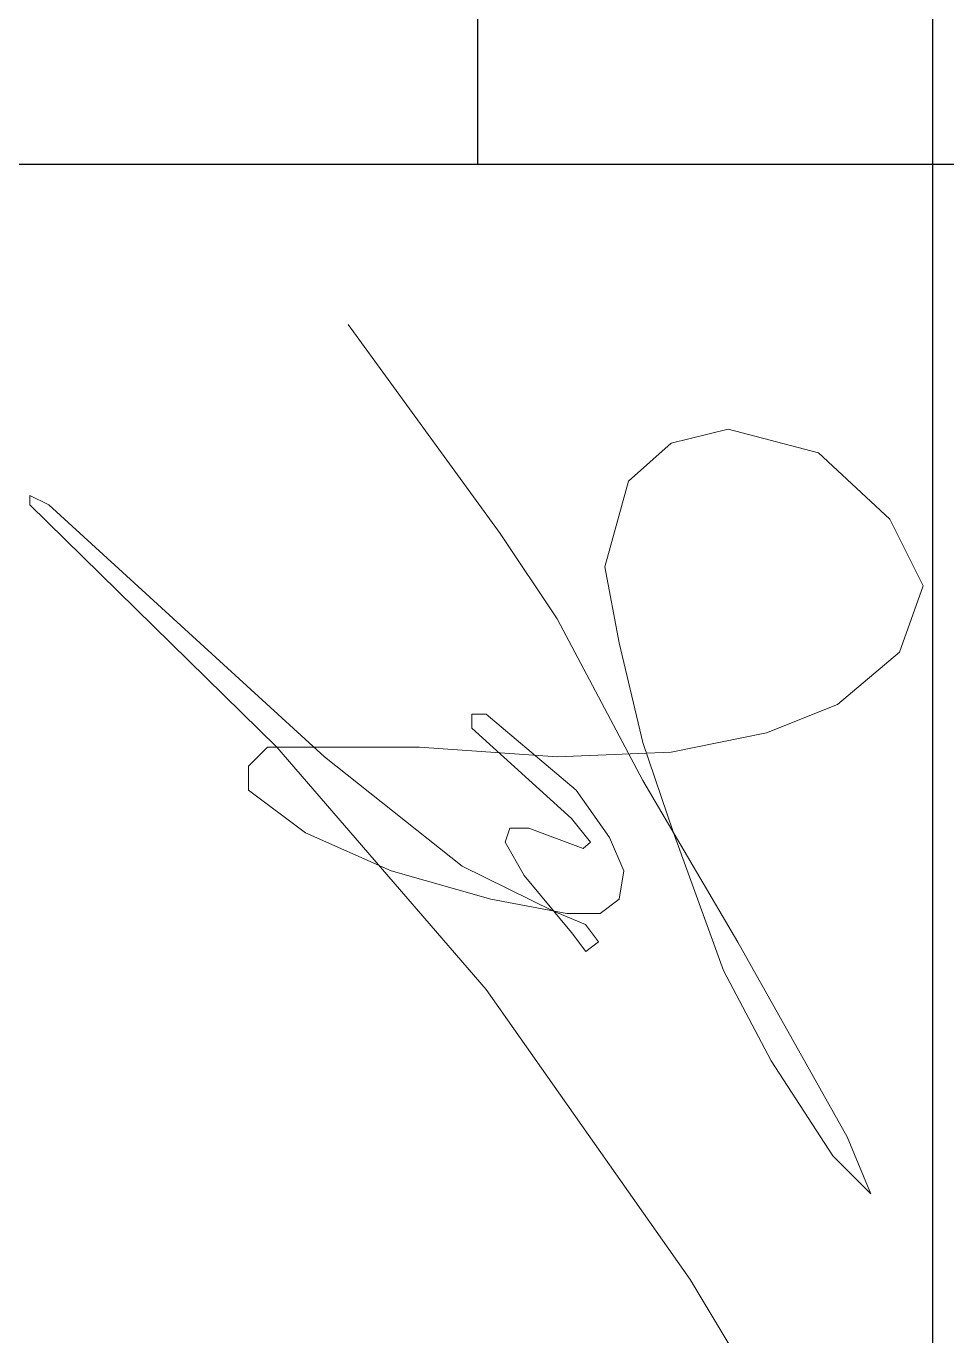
# Model space of a CAD drawing. Header units: millimetres. Extents: x 1336014 to 2939047, y -333549 to -60566.
# Drawn here: x 1439308 to 1439915, y -195251 to -194387 of the extents above; entities that cross this region are included whole.
import ezdxf

# ---------------------------------------------------------------- set-up
doc = ezdxf.new("R2010")
doc.units = ezdxf.units.MM
doc.header["$MEASUREMENT"] = 0
doc.layers.add('05.Text', color=253, linetype='Continuous', lineweight=18)
doc.layers.add('12.Khung', color=36, linetype='Continuous', lineweight=25)

# ---------------------------------------------------------------- blocks, each defined once
blk = doc.blocks.new('100')
at = {"layer": '05.Text'}
blk.add_lwpolyline([(1899574.6, -931481.9), (1899804.3, -931314.8), (1899898.3, -931252.2), (1900075.9, -931158.2), (1900253.4, -931053.8), (1900467.5, -930933.7), (1900530.1, -930907.6), (1900488.4, -930949.3), (1900383.9, -931017.2), (1900284.7, -931069.4), (1900132.2, -931125), (1900034.1, -931158.2), (1899924.4, -931184.3), (1899840.9, -931200), (1899746.9, -931173.9), (1899705.1, -931126.9), (1899689.5, -931064.2), (1899715.6, -930965), (1899788.7, -930886.7), (1899861.8, -930850.1), (1899934.9, -930876.2), (1899992.3, -930944.1), (1900023.6, -931022.4), (1900044.5, -931126.9), (1900049.8, -931252.2), (1900039.3, -931403.6), (1900039.3, -931508), (1900039.3, -931570.7), (1900060.2, -931591.6), (1900086.3, -931591.6), (1900133.3, -931528.9), (1900175.1, -931434.9), (1900206.4, -931325.3), (1900222.1, -931241.7), (1900222.1, -931205.2), (1900206.4, -931184.3), (1900175.1, -931179.1), (1900138.5, -931194.8), (1900086.3, -931231.3), (1900002.8, -931330.5), (1900002.8, -931346.2), (1900018.4, -931346.2), (1900117.6, -931236.5), (1900143.7, -931215.6), (1900150.4, -931223.9), (1900128.1, -931283.5), (1900128.1, -931304.4), (1900143.7, -931309.6), (1900180.3, -931288.7), (1900243, -931236.5), (1900263.8, -931220.9), (1900253.2, -931206.7), (1900234, -931221.1), (1900219.4, -931256.2), (1900169.8, -931356.6), (1900049.8, -931508), (1899773, -931810.9), (1899762.6, -931831.8), (1899773, -931831.8), (1900039.3, -931560.3), (1900305.6, -931330.5), (1900624.1, -931106), (1900833, -930980.7)], dxfattribs=at)
at = {"layer": '12.Khung'}
for p, q in [((1899398.9, -929840), (1899398.9, -936839.9)), ((1899398.9, -929840), (1899398.9, -936839.9)), ((1899398.9, -929840), (1899398.9, -936839.9)), ((1896212.6, -930839.9), (1901212.6, -930839.9)), ((1896212.6, -930839.9), (1901212.6, -930839.9)), ((1896212.6, -930839.9), (1901212.6, -930839.9)), ((1896212.6, -931339.9), (1899398.9, -931339.9)), ((1896212.6, -931339.9), (1899398.9, -931339.9)), ((1896212.6, -931339.9), (1899398.9, -931339.9))]:
    blk.add_line(p, q, dxfattribs=at)

msp = doc.modelspace()

# ---------------------------------------------------------------- block references
at = {"layer": '05.Text', "xscale": 0.6, "yscale": 0.6, "zscale": 0.6, "rotation": 270}
msp.add_blockref('100', (1998409.37, 945161.06), dxfattribs=at)

doc.saveas('drawing.dxf')
